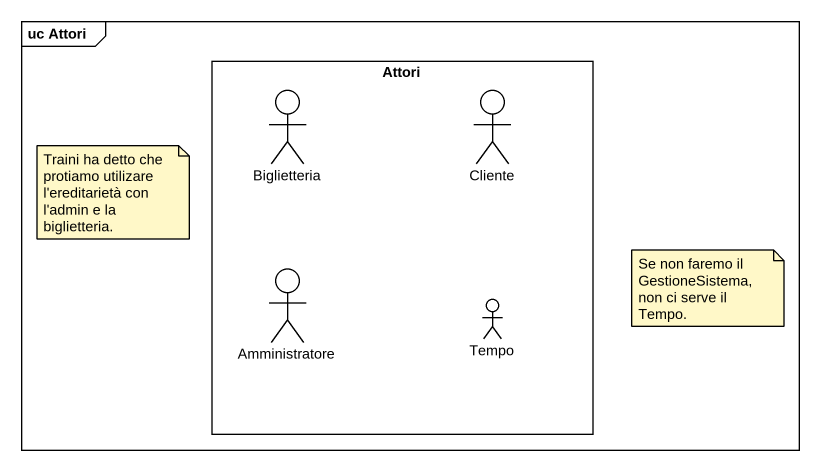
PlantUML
@startuml
mainframe uc Attori
rectangle Attori {
  actor Biglietteria
  actor Cliente
  actor Amministratore
  actor Tempo
}
note as N1
  Traini ha detto che protiamo utilizare l'ereditarietà con l'admin e la biglietteria.
end note
note as N2
  Se non faremo il GestioneSistema, non ci serve il Tempo.
end note
@enduml
